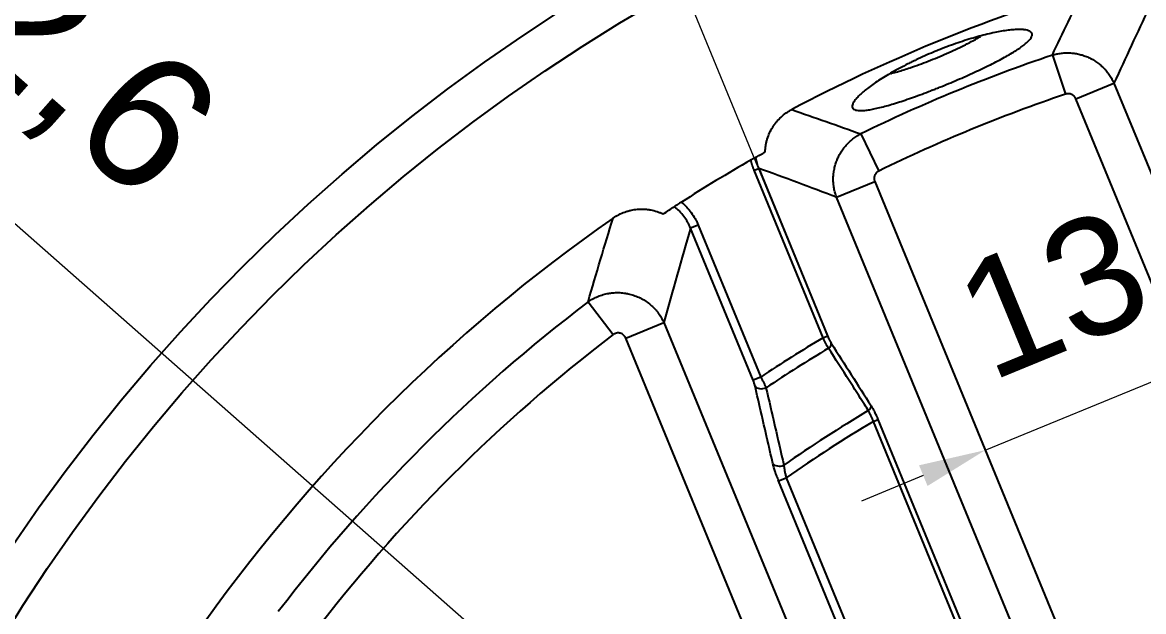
# Model space of a CAD drawing. Header units: millimetres. Extents: x -5 to 579, y 15 to 400.
# Drawn here: x 341.2 to 408.1, y 205.3 to 240.4 of the extents above; entities that cross this region are included whole.
import ezdxf

# ---------------------------------------------------------------- set-up
doc = ezdxf.new("R2010")
doc.units = ezdxf.units.MM
doc.layers.add('1', color=7, linetype='Continuous', true_color=0xffffff)
doc.styles.add('Arial', font='Arial')
doc.dimstyles.get("Standard").update_dxf_attribs({"dimtxt": 0.18, "dimasz": 0.18, "dimexe": 0.18, "dimexo": 0.0625, "dimgap": 0.09, "dimtad": 0, "dimtih": 1, "dimtoh": 1, "dimdec": 4, "dimzin": 0, "dimdsep": 46, "dimtxsty": 'Standard', "dimcen": 0.09, "dimadec": 0, "dimazin": 0, "dimtfac": 1, "dimtdec": 4, "dimtofl": 0, "dimtmove": 0, "dimatfit": 3, "dimfxl": 1, "dimtolj": 1, "dimtzin": 0, "dimarcsym": 0})

# ---------------------------------------------------------------- blocks, each defined once
blk = doc.blocks.new('_U1')
at = {"layer": '1', "color": 18, "linetype": 'Continuous', "lineweight": 13}
for p, q in [((341.196, 82.543), (578.862, 246.13)), ((433.866, 146.328), (341.196, 82.543))]:
    blk.add_line(p, q, dxfattribs=at)
at = {"layer": '1', "color": 18}
for points in [[(429.491, 142.103), (428.357, 143.75), (433.866, 146.328)], [(345.572, 86.769), (346.706, 85.121), (341.196, 82.543)]]:
    blk.add_solid(points, dxfattribs=at)
at = {"layer": 'Defpoints', "color": 0}
for p in [(433.866, 146.328), (341.196, 82.543)]:
    blk.add_point(p, dxfattribs=at)
at = {"layer": '1', "color": 18, "insert": (546.659, 239.27), "char_height": 8, "attachment_point": 1, "rotation": 34.53978, "style": 'Arial'}
blk.add_mtext('\\A1;%%c225', dxfattribs=at)
blk = doc.blocks.new('_U2')
at = {"layer": '1', "color": 18, "linetype": 'Continuous', "lineweight": 13}
for p, q in [((395.371, 180.25), (313.956, 251.992)), ((472.362, 112.407), (395.371, 180.25)), ((472.362, 112.407), (399.872, 176.283))]:
    blk.add_line(p, q, dxfattribs=at)
at = {"layer": '1', "color": 18}
for points in [[(400.533, 177.034), (399.211, 175.533), (395.371, 180.25)], [(467.199, 115.623), (468.521, 117.124), (472.362, 112.407)]]:
    blk.add_solid(points, dxfattribs=at)
at = {"layer": 'Defpoints', "color": 0}
for p in [(395.371, 180.25), (472.362, 112.407)]:
    blk.add_point(p, dxfattribs=at)
at = {"layer": '1', "color": 18, "insert": (326.123, 259.749), "char_height": 8, "attachment_point": 1, "rotation": 318.61382, "style": 'Arial'}
blk.add_mtext('\\A1;%%c102,6', dxfattribs=at)
blk = doc.blocks.new('_U13')
at = {"layer": '1', "color": 18, "linetype": 'Continuous', "lineweight": 13}
for p, q in [((412.536, 231.314), (397.647, 267.513)), ((378.8, 257.599), (394.709, 264.142)), ((387.74, 225.346), (374.34, 257.927))]:
    blk.add_line(p, q, dxfattribs=at)
at = {"layer": '1', "color": 18}
for points in [[(394.962, 263.526), (394.455, 264.759), (398.408, 265.664)], [(378.546, 258.215), (379.053, 256.982), (375.1, 256.077)]]:
    blk.add_solid(points, dxfattribs=at)
at = {"layer": 'Defpoints', "color": 0}
for p in [(398.408, 265.664), (412.536, 231.314), (387.74, 225.346)]:
    blk.add_point(p, dxfattribs=at)
at = {"layer": '1', "color": 18, "insert": (373.806, 268.42), "char_height": 7, "attachment_point": 1, "rotation": 22.35768, "style": 'Arial'}
blk.add_mtext('\\A1;25,2', dxfattribs=at)
blk = doc.blocks.new('_U14')
at = {"layer": '1', "color": 18, "linetype": 'Continuous', "lineweight": 13}
for p, q in [((414.348, 221.364), (418.047, 222.885)), ((411.891, 216.82), (409.888, 221.692)), ((398.642, 214.904), (410.648, 219.842)), ((397.457, 217.783), (399.402, 213.054)), ((394.942, 213.382), (391.243, 211.86))]:
    blk.add_line(p, q, dxfattribs=at)
at = {"layer": '1', "color": 18}
for points in [[(414.094, 221.98), (414.601, 220.747), (410.648, 219.842)], [(395.196, 212.765), (394.689, 213.999), (398.642, 214.904)]]:
    blk.add_solid(points, dxfattribs=at)
at = {"layer": 'Defpoints', "color": 0}
for p in [(410.648, 219.842), (397.457, 217.783), (411.891, 216.82)]:
    blk.add_point(p, dxfattribs=at)
at = {"layer": '1', "color": 18, "insert": (396.267, 225.439), "char_height": 7, "attachment_point": 1, "rotation": 22.35768, "style": 'Arial'}
blk.add_mtext('\\A1;13', dxfattribs=at)

msp = doc.modelspace()

# ---------------------------------------------------------------- linework, layer by layer
at = {"layer": '1'}
for p, q in [((402.648, 238.493), (403.438, 236.162)), ((404.051, 235.883), (406.328, 236.819)), ((406.328, 236.819), (422.009, 198.695)), ((419.732, 197.758), (404.051, 235.883)), ((391.204, 233.787), (392.284, 231.574)), ((384.841, 231.617), (385.115, 231.73)), ((388.956, 221.615), (384.841, 231.617)), ((385.115, 231.73), (389.229, 221.727)), ((389.767, 230.008), (392.044, 230.944)), ((392.044, 230.944), (407.725, 192.82)), ((405.448, 191.883), (389.767, 230.008)), ((381.507, 228.344), (381.052, 228.157)), ((381.507, 228.344), (385.24, 219.27)), ((384.784, 219.083), (381.052, 228.157)), ((374.931, 223.76), (376.422, 221.801)), ((377.176, 221.596), (379.453, 222.533)), ((379.453, 222.533), (390.527, 195.609)), ((388.25, 194.672), (377.176, 221.596)), ((388.956, 221.615), (389.229, 221.727)), ((385.24, 219.27), (384.784, 219.083)), ((391.963, 216.622), (392.236, 216.734)), ((401.792, 192.724), (391.963, 216.622)), ((392.236, 216.734), (402.065, 192.837)), ((386.307, 213.062), (386.763, 213.249)), ((393.779, 194.895), (386.307, 213.062)), ((386.763, 213.249), (394.235, 195.083))]:
    msp.add_line(p, q, dxfattribs=at)
for radius in [112.5, 110.013]:
    msp.add_circle((433.866, 146.328), radius, dxfattribs=at)
for radius, start, end in [(100.471, 106.96704, 117.74833), (97.309, 108.71239, 116.00298), (94.847, 108.71239, 116.00298), (99, 119.80642, 122.61744), (100.471, 124.8707, 145.1293), (97.309, 127.27576, 142.72424), (94.847, 127.27576, 142.72424), (87.664, 120.81725, 123.68945), (86.957, 120.84162, 123.75324), (82.543, 120.75265, 124.91944), (81.836, 120.80012, 125.14057)]:
    msp.add_arc((433.866, 146.328), radius, start, end, dxfattribs=at)
for centre, major_axis, ratio, start_param, end_param in [((389.177, 221.171), (-0.253, -0.161), 0.706957, 1.550217, 2.893533), ((385.355, 218.922), (0.487, 0.111), 0.682711, 3.381539, 4.967136), ((391.551, 217.447), (-0.253, -0.161), 0.706941, 1.549125, 2.893539), ((386.414, 214.3), (0.487, 0.112), 0.679974, 3.380689, 4.980155)]:
    msp.add_ellipse(centre, major_axis=major_axis, ratio=ratio, start_param=start_param, end_param=end_param, dxfattribs=at)
for points in [[(402.648, 238.493), (403.275, 239.819), (403.908, 241.129), (404.546, 242.426)], [(408.422, 241.316), (407.716, 239.834), (407.018, 238.336), (406.328, 236.819)], [(387.088, 235.245), (388.454, 234.772), (389.826, 234.287), (391.204, 233.787)], [(384.927, 232.386), (384.945, 232.274), (384.995, 232.052), (385.071, 231.836), (385.115, 231.73)], [(384.841, 231.617), (384.8, 231.717), (384.728, 231.92), (384.677, 232.127), (384.656, 232.232)], [(389.767, 230.008), (388.209, 230.6), (386.659, 231.173), (385.115, 231.73)], [(374.931, 223.76), (375.418, 225.453), (375.916, 227.119), (376.424, 228.759)], [(381.052, 228.157), (380.504, 226.314), (379.97, 224.441), (379.453, 222.533)], [(389.451, 221.283), (390.242, 220.042), (391.033, 218.8), (391.824, 217.559)], [(385.959, 214.113), (385.604, 215.656), (385.251, 217.196), (384.899, 218.734)], [(385.551, 218.628), (385.905, 217.091), (386.26, 215.552), (386.617, 214.01)]]:
    msp.add_open_spline(points, degree=3, dxfattribs=at)
for points, knots in [([(390.943, 235.902), (390.994, 235.961), (391.113, 236.086), (391.338, 236.29), (391.608, 236.508), (391.92, 236.737), (392.271, 236.976), (392.66, 237.221), (393.083, 237.47), (393.535, 237.72), (393.934, 237.928), (394.264, 238.091), (394.6, 238.253), (395.029, 238.45), (395.468, 238.639), (395.822, 238.784), (396.178, 238.925), (396.622, 239.092), (397.15, 239.276), (397.667, 239.442), (398.168, 239.589), (398.647, 239.715), (399.101, 239.821), (399.525, 239.905), (399.915, 239.967), (400.267, 240.007), (400.578, 240.026), (400.845, 240.024), (401.066, 240.001), (401.238, 239.957), (401.361, 239.894), (401.432, 239.812), (401.448, 239.728), (401.435, 239.652), (401.404, 239.57), (401.333, 239.457), (401.195, 239.307), (401.007, 239.142), (400.771, 238.964), (400.488, 238.774), (400.162, 238.574), (399.795, 238.365), (399.392, 238.148), (398.955, 237.925), (398.491, 237.699), (398.004, 237.47), (397.497, 237.241), (396.976, 237.014), (396.448, 236.791), (396.006, 236.61), (395.652, 236.469), (395.3, 236.331), (394.865, 236.166), (394.356, 235.981), (393.864, 235.81), (393.393, 235.656), (392.95, 235.521), (392.537, 235.406), (392.159, 235.313), (391.818, 235.243), (391.518, 235.197), (391.261, 235.177), (391.05, 235.182), (390.886, 235.212), (390.771, 235.268), (390.704, 235.348), (390.688, 235.453), (390.721, 235.58), (390.803, 235.729), (390.891, 235.843), (390.943, 235.902)], [0, 0, 0, 0, 0.015636, 0.031339, 0.047065, 0.062639, 0.078201, 0.093871, 0.10942, 0.124885, 0.140423, 0.148215, 0.156001, 0.17145, 0.18689, 0.194681, 0.202476, 0.217947, 0.233397, 0.248984, 0.264544, 0.280046, 0.295644, 0.311326, 0.326911, 0.342538, 0.358308, 0.373994, 0.389651, 0.405419, 0.421219, 0.436906, 0.452618, 0.460543, 0.468468, 0.484269, 0.500094, 0.515825, 0.531446, 0.547106, 0.562828, 0.578391, 0.593924, 0.609564, 0.625101, 0.640551, 0.65607, 0.671628, 0.687055, 0.702507, 0.710296, 0.718091, 0.733566, 0.749021, 0.764611, 0.780199, 0.795717, 0.811319, 0.827038, 0.842655, 0.858293, 0.874081, 0.889805, 0.905479, 0.921245, 0.937065, 0.952761, 0.968468, 0.984292, 1, 1, 1, 1]), ([(393.009, 237.394), (393.027, 237.398), (393.156, 237.432), (393.407, 237.501), (393.775, 237.613), (394.202, 237.753), (394.69, 237.926), (395.236, 238.134), (395.788, 238.357), (396.335, 238.59), (396.865, 238.83), (397.328, 239.053), (397.725, 239.255), (398.057, 239.434), (398.261, 239.551), (398.356, 239.607)], [0, 0, 0, 0, 0.011597, 0.082384, 0.153273, 0.224285, 0.318187, 0.412387, 0.506923, 0.601454, 0.695637, 0.78951, 0.860451, 0.93129, 1, 1, 1, 1]), ([(402.648, 238.493), (402.736, 238.521), (402.825, 238.544), (402.961, 238.573), (403.006, 238.582), (403.097, 238.597), (403.143, 238.604), (403.281, 238.62), (403.464, 238.633), (403.739, 238.628), (403.922, 238.608), (404.06, 238.586), (404.106, 238.578), (404.197, 238.56), (404.242, 238.549), (404.376, 238.516), (404.552, 238.463), (404.723, 238.394), (404.849, 238.337), (404.891, 238.316), (404.974, 238.274), (405.015, 238.252), (405.136, 238.183), (405.292, 238.084), (405.51, 237.916), (405.646, 237.792), (405.727, 237.709), (405.743, 237.693), (405.775, 237.659), (405.791, 237.642), (405.837, 237.59), (405.868, 237.555), (405.955, 237.449), (406.065, 237.302), (406.209, 237.068), (406.291, 236.904), (406.328, 236.819)], [0, 0, 0, 0, 0.0625, 0.0625, 0.09375, 0.09375, 0.125, 0.125, 0.1875, 0.25, 0.3125, 0.3125, 0.34375, 0.34375, 0.375, 0.375, 0.4375, 0.5, 0.5, 0.53125, 0.53125, 0.5625, 0.5625, 0.625, 0.6875, 0.75, 0.75, 0.765625, 0.765625, 0.78125, 0.78125, 0.8125, 0.8125, 0.875, 0.9375, 1, 1, 1, 1]), ([(404.051, 235.883), (404.039, 235.911), (404.025, 235.939), (404, 235.977), (403.991, 235.99), (403.971, 236.014), (403.961, 236.026), (403.929, 236.06), (403.906, 236.08), (403.868, 236.107), (403.855, 236.115), (403.828, 236.131), (403.814, 236.138), (403.772, 236.157), (403.743, 236.167), (403.698, 236.178), (403.682, 236.181), (403.652, 236.185), (403.636, 236.187), (403.59, 236.189), (403.559, 236.188), (403.513, 236.181), (403.498, 236.178), (403.467, 236.171), (403.452, 236.167), (403.438, 236.162)], [0, 0, 0, 0, 0.125, 0.125, 0.1875, 0.1875, 0.25, 0.25, 0.375, 0.375, 0.4375, 0.4375, 0.5, 0.5, 0.625, 0.625, 0.6875, 0.6875, 0.75, 0.75, 0.875, 0.875, 0.9375, 0.9375, 1, 1, 1, 1]), ([(385.507, 232.713), (385.51, 232.844), (385.522, 232.973), (385.552, 233.165), (385.564, 233.229), (385.586, 233.324), (385.594, 233.356), (385.611, 233.419), (385.619, 233.451), (385.667, 233.609), (385.712, 233.731), (385.82, 233.967), (385.881, 234.082), (385.985, 234.248), (386.021, 234.302), (386.098, 234.409), (386.138, 234.46), (386.263, 234.611), (386.442, 234.799), (386.645, 234.964), (386.806, 235.078), (386.861, 235.114), (386.973, 235.182), (387.03, 235.215), (387.088, 235.245)], [0, 0, 0, 0, 0.125, 0.125, 0.1875, 0.1875, 0.21875, 0.21875, 0.25, 0.25, 0.375, 0.375, 0.5, 0.5, 0.5625, 0.5625, 0.625, 0.625, 0.75, 0.875, 0.875, 0.9375, 0.9375, 1, 1, 1, 1]), ([(389.767, 230.008), (389.734, 230.094), (389.705, 230.181), (389.667, 230.315), (389.656, 230.359), (389.635, 230.45), (389.626, 230.495), (389.601, 230.631), (389.576, 230.813), (389.563, 231.088), (389.572, 231.272), (389.585, 231.411), (389.59, 231.457), (389.603, 231.549), (389.61, 231.595), (389.635, 231.731), (389.677, 231.91), (389.734, 232.085), (389.784, 232.215), (389.801, 232.257), (389.838, 232.343), (389.858, 232.385), (389.919, 232.51), (390.008, 232.672), (390.161, 232.901), (390.277, 233.044), (390.354, 233.13), (390.369, 233.148), (390.401, 233.181), (390.417, 233.198), (390.466, 233.248), (390.499, 233.28), (390.6, 233.375), (390.739, 233.494), (390.963, 233.652), (391.122, 233.744), (391.204, 233.787)], [0, 0, 0, 0, 0.0625, 0.0625, 0.09375, 0.09375, 0.125, 0.125, 0.1875, 0.25, 0.3125, 0.3125, 0.34375, 0.34375, 0.375, 0.375, 0.4375, 0.5, 0.5, 0.53125, 0.53125, 0.5625, 0.5625, 0.625, 0.6875, 0.75, 0.75, 0.765625, 0.765625, 0.78125, 0.78125, 0.8125, 0.8125, 0.875, 0.9375, 1, 1, 1, 1]), ([(384.927, 232.386), (384.923, 232.384), (384.918, 232.381), (384.909, 232.376), (384.906, 232.374), (384.899, 232.37), (384.895, 232.368), (384.882, 232.361), (384.873, 232.355), (384.857, 232.346), (384.851, 232.343), (384.84, 232.337), (384.834, 232.333), (384.815, 232.323), (384.802, 232.315), (384.782, 232.304), (384.775, 232.3), (384.761, 232.292), (384.754, 232.288), (384.732, 232.275), (384.717, 232.267), (384.687, 232.249), (384.671, 232.24), (384.656, 232.232)], [0, 0, 0, 0, 0.125, 0.125, 0.1875, 0.1875, 0.25, 0.25, 0.375, 0.375, 0.4375, 0.4375, 0.5, 0.5, 0.625, 0.625, 0.6875, 0.6875, 0.75, 0.75, 0.875, 0.875, 1, 1, 1, 1]), ([(384.927, 232.386), (385.016, 232.437), (385.108, 232.489), (385.301, 232.598), (385.402, 232.655), (385.507, 232.713)], [0, 0, 0, 0, 0.5, 0.5, 1, 1, 1, 1]), ([(392.284, 231.574), (392.256, 231.56), (392.229, 231.544), (392.192, 231.517), (392.18, 231.507), (392.157, 231.486), (392.146, 231.475), (392.114, 231.441), (392.096, 231.416), (392.071, 231.377), (392.064, 231.364), (392.05, 231.336), (392.044, 231.321), (392.027, 231.278), (392.019, 231.248), (392.011, 231.203), (392.009, 231.187), (392.007, 231.156), (392.006, 231.141), (392.007, 231.094), (392.01, 231.064), (392.02, 231.018), (392.024, 231.003), (392.033, 230.973), (392.038, 230.958), (392.044, 230.944)], [0, 0, 0, 0, 0.125, 0.125, 0.1875, 0.1875, 0.25, 0.25, 0.375, 0.375, 0.4375, 0.4375, 0.5, 0.5, 0.625, 0.625, 0.6875, 0.6875, 0.75, 0.75, 0.875, 0.875, 0.9375, 0.9375, 1, 1, 1, 1]), ([(380.502, 229.715), (380.478, 229.7), (380.431, 229.669), (380.385, 229.64), (380.351, 229.618), (380.339, 229.61), (380.317, 229.596), (380.306, 229.589), (380.275, 229.569), (380.254, 229.556), (380.225, 229.537), (380.216, 229.531), (380.197, 229.519), (380.189, 229.513), (380.163, 229.497), (380.148, 229.487), (380.127, 229.474), (380.121, 229.469), (380.109, 229.462), (380.103, 229.458), (380.087, 229.448), (380.079, 229.442), (380.072, 229.438)], [0, 0, 0, 0, 0.125, 0.25, 0.25, 0.3125, 0.3125, 0.375, 0.375, 0.5, 0.5, 0.5625, 0.5625, 0.625, 0.625, 0.75, 0.75, 0.8125, 0.8125, 0.875, 0.875, 1, 1, 1, 1]), ([(380.502, 229.715), (380.557, 229.669), (380.611, 229.622), (380.716, 229.523), (380.767, 229.473), (380.914, 229.316), (381.095, 229.098), (381.249, 228.858), (381.337, 228.701), (381.354, 228.669), (381.387, 228.606), (381.436, 228.509), (381.48, 228.411), (381.507, 228.344)], [0, 0, 0, 0, 0.125, 0.125, 0.25, 0.25, 0.5, 0.75, 0.75, 0.8125, 0.8125, 0.875, 1, 1, 1, 1]), ([(376.424, 228.759), (376.533, 228.835), (376.757, 228.971), (376.995, 229.076), (377.18, 229.144), (377.242, 229.164), (377.337, 229.192), (377.369, 229.201), (377.433, 229.217), (377.465, 229.225), (377.625, 229.26), (377.754, 229.28), (378.013, 229.303), (378.144, 229.305), (378.309, 229.297), (378.342, 229.295), (378.407, 229.289), (378.506, 229.28), (378.603, 229.265), (378.795, 229.229), (378.921, 229.196), (379.107, 229.135), (379.169, 229.112), (379.26, 229.075), (379.291, 229.061), (379.351, 229.034), (379.381, 229.02), (379.41, 229.006)], [0, 0, 0, 0, 0.125, 0.25, 0.25, 0.3125, 0.3125, 0.34375, 0.34375, 0.375, 0.375, 0.5, 0.5, 0.625, 0.625, 0.65625, 0.65625, 0.6875, 0.75, 0.75, 0.875, 0.875, 0.9375, 0.9375, 0.96875, 0.96875, 1, 1, 1, 1]), ([(379.41, 229.006), (379.527, 229.083), (379.641, 229.157), (379.861, 229.301), (379.968, 229.371), (380.072, 229.438)], [0, 0, 0, 0, 0.5, 0.5, 1, 1, 1, 1]), ([(381.052, 228.157), (381.026, 228.22), (380.998, 228.283), (380.939, 228.406), (380.907, 228.467), (380.806, 228.645), (380.731, 228.758), (380.567, 228.973), (380.478, 229.075), (380.357, 229.195), (380.332, 229.219), (380.282, 229.265), (380.206, 229.334), (380.126, 229.398), (380.072, 229.438)], [0, 0, 0, 0, 0.125, 0.125, 0.25, 0.25, 0.5, 0.5, 0.75, 0.75, 0.8125, 0.8125, 0.875, 1, 1, 1, 1]), ([(374.931, 223.76), (375.021, 223.824), (375.115, 223.883), (375.261, 223.964), (375.311, 223.99), (375.411, 224.038), (375.462, 224.061), (375.615, 224.124), (375.824, 224.198), (376.041, 224.248), (376.179, 224.272), (376.207, 224.276), (376.262, 224.284), (376.346, 224.295), (376.429, 224.303), (376.596, 224.313), (376.707, 224.314), (376.93, 224.303), (377.041, 224.292), (377.181, 224.27), (377.208, 224.265), (377.264, 224.255), (377.346, 224.238), (377.428, 224.219), (377.59, 224.175), (377.695, 224.139), (377.903, 224.058), (378.005, 224.011), (378.205, 223.906), (378.301, 223.849), (378.485, 223.724), (378.573, 223.657), (378.743, 223.514), (378.824, 223.437), (378.939, 223.315), (378.976, 223.273), (379.048, 223.189), (379.083, 223.145), (379.182, 223.013), (379.244, 222.922), (379.356, 222.732), (379.407, 222.634), (379.453, 222.533)], [0, 0, 0, 0, 0.0625, 0.0625, 0.09375, 0.09375, 0.125, 0.125, 0.1875, 0.25, 0.25, 0.265625, 0.265625, 0.28125, 0.3125, 0.3125, 0.375, 0.375, 0.4375, 0.4375, 0.453125, 0.453125, 0.46875, 0.5, 0.5, 0.5625, 0.5625, 0.625, 0.625, 0.6875, 0.6875, 0.75, 0.75, 0.8125, 0.8125, 0.84375, 0.84375, 0.875, 0.875, 0.9375, 0.9375, 1, 1, 1, 1]), ([(377.176, 221.596), (377.161, 221.631), (377.143, 221.664), (377.111, 221.71), (377.099, 221.725), (377.074, 221.754), (377.061, 221.767), (377.019, 221.805), (376.988, 221.827), (376.922, 221.863), (376.887, 221.877), (376.832, 221.892), (376.814, 221.896), (376.776, 221.901), (376.739, 221.905), (376.701, 221.904), (376.673, 221.901), (376.664, 221.9), (376.645, 221.897), (376.636, 221.896), (376.589, 221.886), (376.554, 221.875), (376.502, 221.851), (376.485, 221.842), (376.453, 221.823), (376.437, 221.812), (376.422, 221.801)], [0, 0, 0, 0, 0.125, 0.125, 0.1875, 0.1875, 0.25, 0.25, 0.375, 0.375, 0.5, 0.5, 0.5625, 0.5625, 0.625, 0.6875, 0.6875, 0.71875, 0.71875, 0.75, 0.75, 0.875, 0.875, 0.9375, 0.9375, 1, 1, 1, 1]), ([(389.286, 220.989), (389.261, 221.028), (389.235, 221.072), (389.195, 221.142), (389.182, 221.167), (389.161, 221.205), (389.154, 221.218), (389.14, 221.244), (389.133, 221.258), (389.097, 221.325), (389.069, 221.38), (389.033, 221.452), (389.026, 221.467), (389.012, 221.496), (389.005, 221.511), (388.984, 221.555), (388.969, 221.585), (388.956, 221.615)], [0, 0, 0, 0, 0.25, 0.25, 0.375, 0.375, 0.4375, 0.4375, 0.5, 0.5, 0.75, 0.75, 0.8125, 0.8125, 0.875, 0.875, 1, 1, 1, 1]), ([(389.229, 221.727), (389.238, 221.706), (389.247, 221.685), (389.265, 221.642), (389.274, 221.621), (389.302, 221.56), (389.321, 221.52), (389.344, 221.473), (389.349, 221.463), (389.359, 221.445), (389.364, 221.435), (389.378, 221.408), (389.387, 221.391), (389.415, 221.341), (389.433, 221.311), (389.451, 221.283)], [0, 0, 0, 0, 0.125, 0.125, 0.25, 0.25, 0.5, 0.5, 0.5625, 0.5625, 0.625, 0.625, 0.75, 0.75, 1, 1, 1, 1]), ([(391.659, 217.264), (391.583, 217.384), (391.507, 217.503), (391.127, 218.099), (390.823, 218.577), (390.108, 219.699), (389.697, 220.344), (389.286, 220.989)], [0, 0, 0, 0, 0.096092, 0.096092, 0.480459, 0.480459, 1, 1, 1, 1]), ([(384.899, 218.734), (384.894, 218.759), (384.887, 218.785), (384.872, 218.839), (384.863, 218.868), (384.848, 218.913), (384.843, 218.928), (384.832, 218.958), (384.826, 218.974), (384.809, 219.02), (384.797, 219.051), (384.784, 219.083)], [0, 0, 0, 0, 0.25, 0.25, 0.5, 0.5, 0.625, 0.625, 0.75, 0.75, 1, 1, 1, 1]), ([(385.24, 219.27), (385.271, 219.211), (385.301, 219.153), (385.345, 219.067), (385.359, 219.039), (385.387, 218.982), (385.401, 218.954), (385.441, 218.871), (385.466, 218.819), (385.5, 218.744), (385.511, 218.72), (385.532, 218.672), (385.542, 218.65), (385.551, 218.628)], [0, 0, 0, 0, 0.25, 0.25, 0.375, 0.375, 0.5, 0.5, 0.75, 0.75, 0.875, 0.875, 1, 1, 1, 1]), ([(391.824, 217.559), (391.857, 217.508), (391.89, 217.451), (391.942, 217.359), (391.959, 217.326), (391.986, 217.276), (391.994, 217.259), (392.012, 217.225), (392.021, 217.207), (392.065, 217.119), (392.1, 217.045), (392.143, 216.95), (392.152, 216.931), (392.169, 216.892), (392.177, 216.873), (392.203, 216.814), (392.219, 216.774), (392.236, 216.734)], [0, 0, 0, 0, 0.25, 0.25, 0.375, 0.375, 0.4375, 0.4375, 0.5, 0.5, 0.75, 0.75, 0.8125, 0.8125, 0.875, 0.875, 1, 1, 1, 1]), ([(391.963, 216.622), (391.951, 216.653), (391.94, 216.684), (391.922, 216.73), (391.916, 216.746), (391.904, 216.776), (391.897, 216.791), (391.867, 216.866), (391.841, 216.923), (391.809, 216.992), (391.802, 217.005), (391.789, 217.032), (391.783, 217.046), (391.763, 217.085), (391.75, 217.11), (391.711, 217.181), (391.685, 217.225), (391.659, 217.264)], [0, 0, 0, 0, 0.125, 0.125, 0.1875, 0.1875, 0.25, 0.25, 0.5, 0.5, 0.5625, 0.5625, 0.625, 0.625, 0.75, 0.75, 1, 1, 1, 1]), ([(386.307, 213.062), (386.268, 213.157), (386.232, 213.25), (386.18, 213.39), (386.163, 213.436), (386.138, 213.506), (386.131, 213.528), (386.115, 213.574), (386.107, 213.597), (386.07, 213.709), (386.043, 213.795), (386.008, 213.919), (385.997, 213.959), (385.977, 214.038), (385.967, 214.076), (385.959, 214.113)], [0, 0, 0, 0, 0.25, 0.25, 0.375, 0.375, 0.4375, 0.4375, 0.5, 0.5, 0.75, 0.75, 0.875, 0.875, 1, 1, 1, 1]), ([(386.617, 214.01), (386.618, 213.983), (386.621, 213.955), (386.627, 213.898), (386.63, 213.868), (386.642, 213.778), (386.653, 213.716), (386.671, 213.619), (386.678, 213.585), (386.692, 213.519), (386.7, 213.486), (386.725, 213.385), (386.743, 213.317), (386.763, 213.249)], [0, 0, 0, 0, 0.125, 0.125, 0.25, 0.25, 0.5, 0.5, 0.625, 0.625, 0.75, 0.75, 1, 1, 1, 1])]:
    msp.add_open_spline(points, degree=3, knots=knots, dxfattribs=at)

# ---------------------------------------------------------------- dimensions: what is measured, and where the dimension line sits
for base, p1, p2, picture, middle in [((398.408, 265.664), (387.74, 225.346), (412.536, 231.314), '_U13', (386.754, 260.87)), ((410.648, 219.842), (397.457, 217.783), (411.891, 216.82), '_U14', (404.645, 217.373))]:
    dim = msp.add_linear_dim(base=base, p1=p1, p2=p2, angle=202.35768, dimstyle='Standard', override={"dimtxt": 7, "dimasz": 4, "dimexe": 2, "dimexo": 0, "dimgap": 3.5, "dimtad": 1, "dimtih": 0, "dimtoh": 0, "dimdec": 1, "dimlfac": 1, "dimzin": 8, "dimdsep": 44, "dimlunit": 2, "dimtxsty": 'Arial', "dimsah": 1, "dimse1": 0, "dimse2": 0, "dimsd1": 0, "dimsd2": 0, "dimclrd": 18, "dimclre": 18, "dimclrt": 18, "dimtol": 0, "dimtm": -0.1, "dimtfac": 0.357143, "dimtdec": 2, "dimtofl": 1, "dimtmove": 0, "dimtzin": 8, "dimlwd": 13, "dimlwe": 13}, dxfattribs=at)
    dim.commit()
    dim.dimension.update_dxf_attribs({"geometry": picture, "text_midpoint": middle, "dimtype": 160})
for p1, p2, picture, middle in [((472.362, 112.407), (395.371, 180.25), '_U2', (330.339, 237.556)), ((341.196, 82.543), (526.536, 210.113), '_U1', (564.687, 236.373))]:
    dim = msp.add_diameter_dim_2p(p1=p1, p2=p2, dimstyle='Standard', override={"dimtxt": 8, "dimasz": 6, "dimexe": 2, "dimexo": 0, "dimgap": 4, "dimtad": 1, "dimtih": 0, "dimtoh": 0, "dimdec": 1, "dimlfac": 1, "dimzin": 8, "dimdsep": 44, "dimlunit": 2, "dimpost": '%%c<>', "dimtxsty": 'Arial', "dimsah": 1, "dimse1": 0, "dimse2": 0, "dimsd1": 0, "dimsd2": 0, "dimclrd": 18, "dimclre": 18, "dimclrt": 18, "dimtol": 0, "dimtm": -0.1, "dimtfac": 0.3125, "dimtdec": 2, "dimtofl": 1, "dimtmove": 0, "dimatfit": 2, "dimtzin": 8, "dimlwd": 13, "dimlwe": 13}, dxfattribs=at)
    dim.commit()
    dim.dimension.update_dxf_attribs({"geometry": picture, "text_midpoint": middle, "dimtype": 163})

doc.saveas('drawing.dxf')
